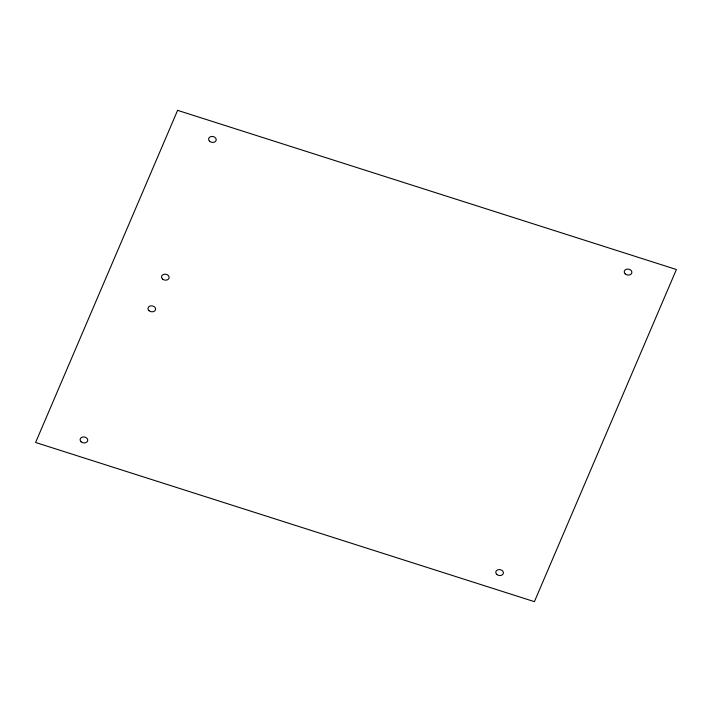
<?xml version="1.0" encoding="UTF-8"?>
<svg xmlns="http://www.w3.org/2000/svg" width="712" height="712" viewBox="0 0 712 712"><rect width="100%" height="100%" fill="white"/><g stroke="black" fill="none" stroke-linecap="round" stroke-linejoin="round"><path stroke-width="1.07" d="M177.6 110.351L35.6 442.49L534.401 601.649L676.4 269.51L177.6 110.351M209.559 141.243A3.845 2.973 9.3 0 0 216.039 140.593A3.845 2.973 9.3 0 0 211.606 136.455A3.845 2.973 9.3 0 0 209.559 141.243M625.225 273.88A3.845 2.973 9.3 0 0 631.704 273.221A3.845 2.973 9.3 0 0 627.281 269.083A3.845 2.973 9.3 0 0 625.225 273.88M496.753 574.388A3.845 2.973 9.3 0 0 503.233 573.73A3.845 2.973 9.3 0 0 498.801 569.591A3.845 2.973 9.3 0 0 496.753 574.388M81.088 441.752A3.845 2.973 9.3 0 0 87.567 441.093A3.845 2.973 9.3 0 0 83.135 436.954A3.845 2.973 9.3 0 0 81.088 441.752M162.478 278.997A3.845 2.973 9.3 0 0 168.958 278.339A3.845 2.973 9.3 0 0 164.525 274.209A3.845 2.973 9.3 0 0 162.478 278.997M148.95 310.628A3.845 2.973 9.3 0 0 155.43 309.978A3.845 2.973 9.3 0 0 151.006 305.84A3.845 2.973 9.3 0 0 148.95 310.628"/></g></svg>
